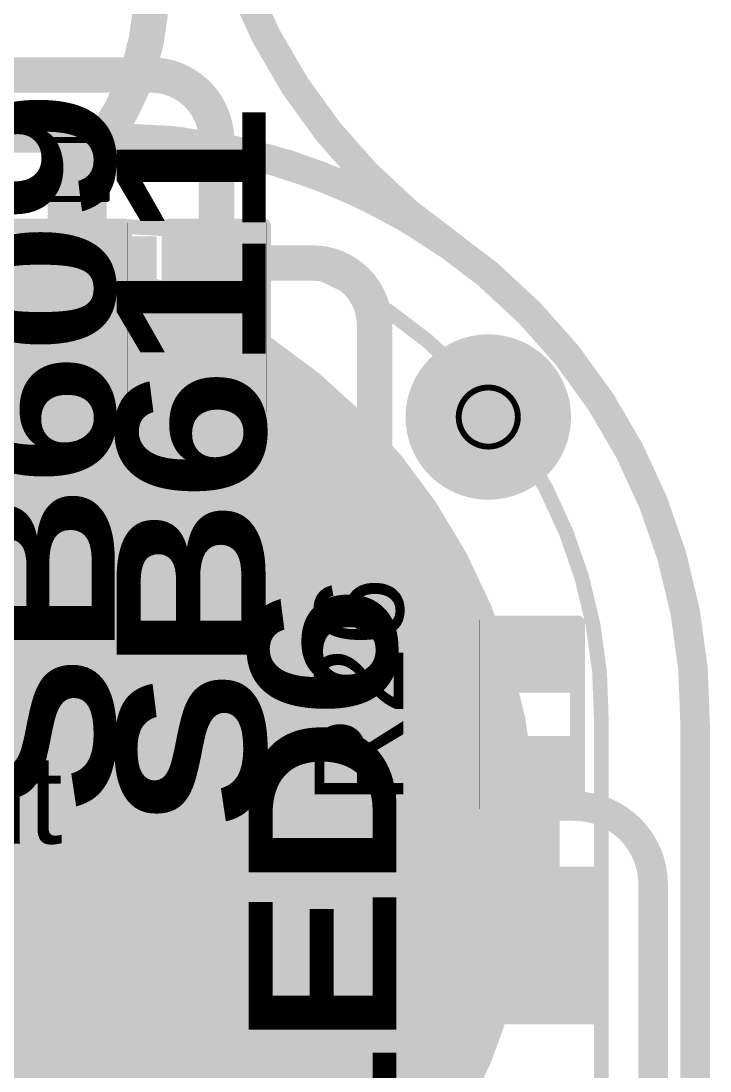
# Model space of a CAD drawing. Header units: inches. Extents: x -17 to 443, y -40 to 218.
# Drawn here: x 47.78 to 53.7, y 21.54 to 30.56 of the extents above; entities that cross this region are included whole.
import ezdxf

# ---------------------------------------------------------------- set-up
doc = ezdxf.new("R2010")
doc.units = ezdxf.units.IN
for name, color, linetype in [('Board Outline', 216, 'Continuous'), ('Bottom Layer', 5, 'Continuous'), ('Bottom Overlay', 54, 'Continuous'), ('Bottom Paste', 16, 'Continuous'), ('Bottom Solder', 6, 'Continuous'), ('Drill Drawing', 1, 'Continuous'), ('Fabrication', 76, 'Continuous'), ('Pad Holes', 156, 'Continuous'), ('Top Layer', 1, 'Continuous'), ('Top Overlay', 2, 'Continuous'), ('Top Paste', 8, 'Continuous'), ('Top Solder', 216, 'Continuous'), ('Via Holes', 16, 'Continuous')]:
    doc.layers.add(name, color=color, linetype=linetype)
doc.styles.add('Arial', font='', dxfattribs={"height": 0.2})
doc.styles.add('Arial Black_Bold', font='', dxfattribs={"height": 0.2})
doc.styles.get('Arial').set_extended_font_data('Arial')
doc.styles.get('Arial Black_Bold').set_extended_font_data('Arial Black', bold=True)

# ---------------------------------------------------------------- blocks, each defined once
blk = doc.blocks.new('S______B______0402_41')
at = {"layer": 'Top Layer'}
for points in [[(-0.6985, -0.3175), (-0.6985, 0.3175), (-0.2412999999999999, 0.3175), (-0.2413, -0.3175)], [(0.2412999999999999, -0.3175), (0.2413, 0.3175), (0.6985, 0.3175), (0.6985, -0.3175)]]:
    blk.add_hatch(color=1, dxfattribs=at).paths.add_polyline_path(points)
at = {"layer": 'Top Paste'}
for points in [[(-0.6985, -0.3175), (-0.6985, 0.3175), (-0.2412999999999999, 0.3175), (-0.2413, -0.3175)], [(0.2412999999999999, -0.3175), (0.2413, 0.3175), (0.6985, 0.3175), (0.6985, -0.3175)]]:
    blk.add_hatch(color=8, dxfattribs=at).paths.add_polyline_path(points)
at = {"layer": 'Top Solder'}
for points in [[(-0.75350116, -0.37250116), (-0.75350116, 0.37250116), (-0.1862988399999999, 0.37250116), (-0.18629884, -0.37250116)], [(0.1862988399999999, -0.37250116), (0.18629884, 0.37250116), (0.75350116, 0.37250116), (0.75350116, -0.37250116)]]:
    blk.add_hatch(color=216, dxfattribs=at).paths.add_polyline_path(points)
at = {"layer": 'Top Overlay'}
for points, const_width in [([(-0.7874, 0.4064), (0.7874, 0.4064)], 0.127), ([(-0.7874, 0.4064), (-0.7874, -0.4064)], 0.127), ([(0.7874, 0.4064), (0.7874, -0.4064)], 0.127), ([(-0.7874, -0.4064), (0.7874, -0.4064)], 0.127), ([(-0.8128, -0.4318), (0.8128, -0.4318)], 0.0032258)]:
    blk.add_lwpolyline(points, dxfattribs=dict(at, const_width=const_width))
for points, const_width in [([(-0.8191499999999999, 0.4064, 1), (-0.7556499999999999, 0.4064, 1)], 0.0635), ([(-0.8191499999999999, 0.4064, 1), (-0.7556499999999999, 0.4064, 1)], 0.0635), ([(0.7556499999999999, 0.4064, 1), (0.8191499999999999, 0.4064, 1)], 0.0635), ([(0.7556499999999999, 0.4064, 1), (0.8191499999999999, 0.4064, 1)], 0.0635), ([(-0.8191499999999999, -0.4064, 1), (-0.7556499999999999, -0.4064, 1)], 0.0635), ([(-0.8191499999999999, -0.4064, 1), (-0.7556499999999999, -0.4064, 1)], 0.0635), ([(0.7556499999999999, -0.4064, 1), (0.8191499999999999, -0.4064, 1)], 0.0635), ([(0.7556499999999999, -0.4064, 1), (0.8191499999999999, -0.4064, 1)], 0.0635), ([(-0.81360518, -0.4318, 1), (-0.8119948199999999, -0.4318, 1)], 0.0016129), ([(0.8119948199999999, -0.4318, 1), (0.81360518, -0.4318, 1)], 0.0016129)]:
    blk.add_lwpolyline(points, format="xyb", close=True, dxfattribs=dict(at, const_width=const_width))
at = {"layer": 'Top Overlay', "style": 'Arial Black_Bold'}
blk.add_text('SB611', height=1.27, dxfattribs=at).set_placement((-4.388096379999999, -0.41107868))
blk = doc.blocks.new('S______B______0402_43')
at = {"layer": 'Top Layer'}
for points in [[(-0.6985, -0.3175), (-0.6985, 0.3175), (-0.2412999999999999, 0.3175), (-0.2413, -0.3175)], [(0.2412999999999999, -0.3175), (0.2413, 0.3175), (0.6985, 0.3175), (0.6985, -0.3175)]]:
    blk.add_hatch(color=1, dxfattribs=at).paths.add_polyline_path(points)
at = {"layer": 'Top Paste'}
for points in [[(-0.6985, -0.3175), (-0.6985, 0.3175), (-0.2412999999999999, 0.3175), (-0.2413, -0.3175)], [(0.2412999999999999, -0.3175), (0.2413, 0.3175), (0.6985, 0.3175), (0.6985, -0.3175)]]:
    blk.add_hatch(color=8, dxfattribs=at).paths.add_polyline_path(points)
at = {"layer": 'Top Solder'}
for points in [[(-0.75350116, -0.37250116), (-0.75350116, 0.37250116), (-0.1862988399999999, 0.37250116), (-0.18629884, -0.37250116)], [(0.1862988399999999, -0.37250116), (0.18629884, 0.37250116), (0.75350116, 0.37250116), (0.75350116, -0.37250116)]]:
    blk.add_hatch(color=216, dxfattribs=at).paths.add_polyline_path(points)
at = {"layer": 'Top Overlay'}
for points, const_width in [([(-0.7874, 0.4064), (0.7874, 0.4064)], 0.127), ([(-0.7874, 0.4064), (-0.7874, -0.4064)], 0.127), ([(0.7874, 0.4064), (0.7874, -0.4064)], 0.127), ([(-0.7874, -0.4064), (0.7874, -0.4064)], 0.127), ([(-0.8128, -0.4318), (0.8128, -0.4318)], 0.0032258)]:
    blk.add_lwpolyline(points, dxfattribs=dict(at, const_width=const_width))
for points, const_width in [([(-0.8191499999999999, 0.4064, 1), (-0.7556499999999999, 0.4064, 1)], 0.0635), ([(-0.8191499999999999, 0.4064, 1), (-0.7556499999999999, 0.4064, 1)], 0.0635), ([(0.7556499999999999, 0.4064, 1), (0.8191499999999999, 0.4064, 1)], 0.0635), ([(0.7556499999999999, 0.4064, 1), (0.8191499999999999, 0.4064, 1)], 0.0635), ([(-0.8191499999999999, -0.4064, 1), (-0.7556499999999999, -0.4064, 1)], 0.0635), ([(-0.8191499999999999, -0.4064, 1), (-0.7556499999999999, -0.4064, 1)], 0.0635), ([(0.7556499999999999, -0.4064, 1), (0.8191499999999999, -0.4064, 1)], 0.0635), ([(0.7556499999999999, -0.4064, 1), (0.8191499999999999, -0.4064, 1)], 0.0635), ([(-0.81360518, -0.4318, 1), (-0.8119948199999999, -0.4318, 1)], 0.0016129), ([(0.8119948199999999, -0.4318, 1), (0.81360518, -0.4318, 1)], 0.0016129)]:
    blk.add_lwpolyline(points, format="xyb", close=True, dxfattribs=dict(at, const_width=const_width))
blk = doc.blocks.new('SEMG_PAD_B_66')
at = {"layer": 'Bottom Layer'}
h = blk.add_hatch(color=5, dxfattribs=at)
edge = h.paths.add_edge_path()
edge.add_arc((2.794e-05, -9.98718602), 5.00000016, 0, 360)
at = {"layer": 'Bottom Paste'}
h = blk.add_hatch(color=16, dxfattribs=at)
edge = h.paths.add_edge_path()
edge.add_arc((2.794e-05, -9.98718602), 5.00000016, 0, 360)
at = {"layer": 'Bottom Solder'}
h = blk.add_hatch(color=6, dxfattribs=at)
edge = h.paths.add_edge_path()
edge.add_arc((2.794e-05, -9.98718602), 5.10160016, 0, 360)
at = {"layer": 'Bottom Overlay', "const_width": 0.127}
for points in [[(-5.68320682, 10.96571086), (-5.68320682, -10.9657134)], [(1.53071576, -15.21263658), (-1.53065988, -15.21263658)]]:
    blk.add_lwpolyline(points, dxfattribs=at)
blk.add_lwpolyline([(-1.53065988, -15.21263658, -0.4142135623730932), (-5.68320682, -10.9657134)], format="xyb", dxfattribs=at)
at = {"layer": 'Bottom Overlay', "const_width": 0.0635}
for points in [[(-5.71495682, -10.9657134, 1), (-5.65145682, -10.9657134, 1)], [(-5.71495682, -10.9657134, 1), (-5.65145682, -10.9657134, 1)], [(-1.56240988, -15.21263658, 1), (-1.49890988, -15.21263658, 1)], [(-1.56240988, -15.21263658, 1), (-1.49890988, -15.21263658, 1)]]:
    blk.add_lwpolyline(points, format="xyb", close=True, dxfattribs=at)
blk = doc.blocks.new('R___0402_170')
at = {"layer": 'Top Layer'}
for points in [[(-0.6985, -0.3175), (-0.6985, 0.3174999999999999), (-0.2413000000000001, 0.3175), (-0.2412999999999999, -0.3174999999999999)], [(0.2413025400000001, -0.3175), (0.2413025399999999, 0.3174999999999999), (0.6985025399999999, 0.3175), (0.6985025399999999, -0.3174999999999999)]]:
    blk.add_hatch(color=1, dxfattribs=at).paths.add_polyline_path(points)
at = {"layer": 'Top Paste'}
for points in [[(-0.6985, -0.3175), (-0.6985, 0.3174999999999999), (-0.2413000000000001, 0.3175), (-0.2412999999999999, -0.3174999999999999)], [(0.2413025400000001, -0.3175), (0.2413025399999999, 0.3174999999999999), (0.6985025399999999, 0.3175), (0.6985025399999999, -0.3174999999999999)]]:
    blk.add_hatch(color=8, dxfattribs=at).paths.add_polyline_path(points)
at = {"layer": 'Top Solder'}
for points in [[(-0.75350116, -0.3725011600000001), (-0.75350116, 0.3725011599999999), (-0.18629884, 0.3725011600000001), (-0.1862988399999999, -0.3725011599999999)], [(0.1863013800000001, -0.3725011600000001), (0.1863013799999999, 0.3725011599999999), (0.7535037, 0.3725011600000001), (0.7535037, -0.3725011599999999)]]:
    blk.add_hatch(color=216, dxfattribs=at).paths.add_polyline_path(points)
at = {"layer": 'Top Overlay'}
for points, const_width in [([(0.7874, 0.4064), (-0.7874, 0.4064)], 0.127), ([(-0.7874, -0.4064), (-0.7874, 0.4064)], 0.127), ([(0.7874, -0.4064), (0.7874, 0.4064)], 0.127), ([(0.7874, -0.4064), (-0.7874, -0.4064)], 0.127), ([(0.8128, -0.4318), (-0.8127974599999999, -0.4318)], 0.0032258)]:
    blk.add_lwpolyline(points, dxfattribs=dict(at, const_width=const_width))
for points, const_width in [([(-0.8191499999999999, 0.4064, 1), (-0.7556499999999999, 0.4064, 1)], 0.0635), ([(-0.8191499999999999, 0.4064, 1), (-0.7556499999999999, 0.4064, 1)], 0.0635), ([(0.7556499999999999, 0.4064, 1), (0.8191499999999999, 0.4064, 1)], 0.0635), ([(0.7556499999999999, 0.4064, 1), (0.8191499999999999, 0.4064, 1)], 0.0635), ([(-0.8191499999999999, -0.4064, 1), (-0.7556499999999999, -0.4064, 1)], 0.0635), ([(-0.8191499999999999, -0.4064, 1), (-0.7556499999999999, -0.4064, 1)], 0.0635), ([(0.7556499999999999, -0.4064, 1), (0.8191499999999999, -0.4064, 1)], 0.0635), ([(0.7556499999999999, -0.4064, 1), (0.8191499999999999, -0.4064, 1)], 0.0635), ([(-0.8136026399999999, -0.4318, 1), (-0.81199228, -0.4318, 1)], 0.0016129), ([(0.8119948199999999, -0.4318, 1), (0.81360518, -0.4318, 1)], 0.0016129)]:
    blk.add_lwpolyline(points, format="xyb", close=True, dxfattribs=dict(at, const_width=const_width))
blk = doc.blocks.new('LED_0603_198')
at = {"layer": 'Top Layer'}
for points in [[(-0.999998, 0.5000002699999999), (-0.499999, 0.5000002699999999), (-0.499999, -0.5000002699999999), (-0.999998, -0.5000002699999999)], [(0.50000154, 0.5000002699999999), (1.00000054, 0.5000002699999999), (1.00000054, -0.5000002699999999), (0.50000154, -0.5000002699999999)]]:
    blk.add_hatch(color=1, dxfattribs=at).paths.add_polyline_path(points)
at = {"layer": 'Top Overlay'}
blk.add_hatch(color=2, dxfattribs=at).paths.add_polyline_path([(1.11755936, -0.66040254), (1.75255428, -0.66040254), (1.75255428, 0.66039746), (1.11755936, 0.66039746)])
at = {"layer": 'Top Paste'}
for points in [[(-0.999998, 0.5000002699999999), (-0.499999, 0.5000002699999999), (-0.499999, -0.5000002699999999), (-0.999998, -0.5000002699999999)], [(0.50000154, 0.5000002699999999), (1.00000054, 0.5000002699999999), (1.00000054, -0.5000002699999999), (0.50000154, -0.5000002699999999)]]:
    blk.add_hatch(color=8, dxfattribs=at).paths.add_polyline_path(points)
at = {"layer": 'Top Solder'}
for points in [[(-1.101598, 0.6016002699999999), (-0.398399, 0.6016002699999999), (-0.398399, -0.6016002699999999), (-1.101598, -0.6016002699999999)], [(0.39840154, 0.6016002699999999), (1.10160054, 0.6016002699999999), (1.10160054, -0.6016002699999999), (0.39840154, -0.6016002699999999)]]:
    blk.add_hatch(color=216, dxfattribs=at).paths.add_polyline_path(points)
at = {"layer": 'Top Overlay', "const_width": 0.127}
for points in [[(-1.1176, 0.6096), (-0.4318, 0.6096)], [(-1.1176, 0.6096), (-1.1176, -0.6096)], [(0.4318, 0.6096), (1.11760254, 0.6096)], [(1.11760254, 0.6096), (1.11760254, -0.6096)], [(-1.1176, -0.6096), (-0.4318, -0.6096)], [(0.4318, -0.6096), (1.11760254, -0.6096)]]:
    blk.add_lwpolyline(points, dxfattribs=at)
at = {"layer": 'Top Overlay', "const_width": 0.0635}
for points in [[(-1.14935, 0.6096, 1), (-1.08585, 0.6096, 1)], [(-1.14935, 0.6096, 1), (-1.08585, 0.6096, 1)], [(-0.46355, 0.6096, 1), (-0.40005, 0.6096, 1)], [(0.40005, 0.6096, 1), (0.46355, 0.6096, 1)], [(1.08585254, 0.6096, 1), (1.14935254, 0.6096, 1)], [(1.08585254, 0.6096, 1), (1.14935254, 0.6096, 1)], [(-1.14935, -0.6096, 1), (-1.08585, -0.6096, 1)], [(-1.14935, -0.6096, 1), (-1.08585, -0.6096, 1)], [(-0.46355, -0.6096, 1), (-0.40005, -0.6096, 1)], [(0.40005, -0.6096, 1), (0.46355, -0.6096, 1)], [(1.08585254, -0.6096, 1), (1.14935254, -0.6096, 1)], [(1.08585254, -0.6096, 1), (1.14935254, -0.6096, 1)]]:
    blk.add_lwpolyline(points, format="xyb", close=True, dxfattribs=at)

msp = doc.modelspace()

# ---------------------------------------------------------------- hatches: boundary and pattern name
at = {"layer": 'Bottom Layer'}
h = msp.add_hatch(color=5, dxfattribs=at)
edge = h.paths.add_edge_path()
edge.add_arc((48.26505714, 29.28747508), 0.2999994, 0, 360)
at = {"layer": 'Bottom Solder'}
h = msp.add_hatch(color=6, dxfattribs=at)
edge = h.paths.add_edge_path()
edge.add_arc((51.7969246, 27.15935132), 0.1016, 0, 360)
at = {"layer": 'Pad Holes'}
h = msp.add_hatch(color=7, dxfattribs=at)
edge = h.paths.add_edge_path()
edge.add_arc((51.7969246, 27.15935132), 0.499999, 0, 360)
at = {"layer": 'Top Layer'}
h = msp.add_hatch(color=1, dxfattribs=at)
edge = h.paths.add_edge_path()
edge.add_arc((48.26505714, 29.28747508), 0.2999994, 0, 360)
for points in [[(47.94755714, 27.95067308), (48.9461175, 27.95067308), (48.9461175, 28.71267308), (47.94755714, 28.71267308)], [(49.77882856, 28.07767816), (48.79971444, 28.07767816), (48.79971444, 27.31567816), (49.77882856, 27.31567816)]]:
    msp.add_hatch(color=1, dxfattribs=at).paths.add_polyline_path(points)
at = {"layer": 'Top Solder'}
h = msp.add_hatch(color=216, dxfattribs=at)
edge = h.paths.add_edge_path()
edge.add_arc((51.7969246, 27.15935132), 0.1016, 0, 360)
at = {"layer": 'Via Holes'}
h = msp.add_hatch(color=7, dxfattribs=at)
edge = h.paths.add_edge_path()
edge.add_arc((48.26505714, 29.28747508), 0.1499997, 0, 360)

# ---------------------------------------------------------------- linework, layer by layer
at = {"layer": 'Board Outline', "const_width": 0.127}
for points in [[(51.49568821999999, 28.61521836, -0.2500687460615744), (49.32711242, 32.79236774)], [(51.49716142, 28.61726306, -0.2441754300213249), (53.57488903999999, 24.50400992)]]:
    msp.add_lwpolyline(points, format="xyb", dxfattribs=at)
at = {"layer": 'Board Outline', "const_width": 0.0635}
for points in [[(51.46393822, 28.61521836, 1), (51.52743822, 28.61521836, 1)], [(51.46541142, 28.61726306, 1), (51.52891142, 28.61726306, 1)], [(53.54313904, 24.50406326, 1), (53.60663904, 24.50406326, 1)], [(53.54313904, 24.50400992, 1), (53.60663904, 24.50400992, 1)]]:
    msp.add_lwpolyline(points, format="xyb", close=True, dxfattribs=at)
at = {"layer": 'Board Outline', "const_width": 0.127}
msp.add_lwpolyline([(53.57488903999999, 24.50406326), (53.5749246, 2.64831068)], dxfattribs=at)
at = {"layer": 'Bottom Layer'}
for points, const_width in [([(48.89910209999999, 30.81819592, -0.198912367379658), (48.26505714, 29.28747508)], 0.3048), ([(52.53680628, 23.81443548, -0.4142135623730951), (53.21425476, 23.136987)], 0.254)]:
    msp.add_lwpolyline(points, format="xyb", dxfattribs=dict(at, const_width=const_width))
for points, const_width in [([(48.18885714, 29.28747508, 1), (48.34125714, 29.28747508, 1)], 0.1524), ([(52.47330628, 23.81443548, 1), (52.60030628, 23.81443548, 1)], 0.127), ([(52.47330628, 23.81443548, 1), (52.60030628, 23.81443548, 1)], 0.127), ([(53.15075475999999, 23.136987, 1), (53.27775476, 23.136987, 1)], 0.127), ([(53.15075475999999, 23.136987, 1), (53.27775476, 23.136987, 1)], 0.127)]:
    msp.add_lwpolyline(points, format="xyb", close=True, dxfattribs=dict(at, const_width=const_width))
at = {"layer": 'Bottom Layer', "const_width": 0.254}
for points in [[(47.32384743999999, 23.81443548), (52.53680628, 23.81443548)], [(53.21425476, 10.26950702), (53.21425476, 23.136987)]]:
    msp.add_lwpolyline(points, dxfattribs=at)
at = {"layer": 'Drill Drawing', "const_width": 0.0508}
for points in [[(48.01105714, 29.54147508), (48.51905714, 29.54147508)], [(48.01105714, 29.03347508), (48.01105714, 29.54147508)], [(48.51905714, 29.03347508), (48.51905714, 29.54147508)], [(48.01105714, 29.03347508), (48.51905714, 29.03347508)]]:
    msp.add_lwpolyline(points, dxfattribs=at)
at = {"layer": 'Drill Drawing'}
for points, const_width in [([(47.99835714, 29.54147508, 1), (48.02375713999999, 29.54147508, 1)], 0.0254), ([(47.99835714, 29.54147508, 1), (48.02375713999999, 29.54147508, 1)], 0.0254), ([(48.50635714, 29.54147508, 1), (48.53175714, 29.54147508, 1)], 0.0254), ([(48.50635714, 29.54147508, 1), (48.53175714, 29.54147508, 1)], 0.0254), ([(47.99835714, 29.03347508, 1), (48.02375713999999, 29.03347508, 1)], 0.0254), ([(47.99835714, 29.03347508, 1), (48.02375713999999, 29.03347508, 1)], 0.0254), ([(48.50635714, 29.03347508, 1), (48.53175714, 29.03347508, 1)], 0.0254), ([(48.50635714, 29.03347508, 1), (48.53175714, 29.03347508, 1)], 0.0254), ([(52.0509246, 27.15935132, 1), (51.5429246, 27.15935132, 1)], 0.0508), ([(51.5302246, 27.15935132, 1), (51.55562459999999, 27.15935132, 1)], 0.0254), ([(52.03822459999999, 27.15935132, 1), (52.06362459999999, 27.15935132, 1)], 0.0254)]:
    msp.add_lwpolyline(points, format="xyb", close=True, dxfattribs=dict(at, const_width=const_width))
at = {"layer": 'Fabrication', "const_width": 0.254}
for points in [[(51.49568821999999, 28.61521836, -0.2500687460615744), (49.32711242, 32.79236774)], [(48.62707571999999, 29.55958528, -0.1546127337349248), (51.49568821999999, 28.61521836)], [(48.63138102, 29.55981642, -0.414213562373093), (53.57488903999999, 24.50395404)]]:
    msp.add_lwpolyline(points, format="xyb", dxfattribs=at)
for points in [[(45.54766607999999, 29.55958528), (48.62701984, 29.55958528)], [(45.55202726, 29.55981642), (48.63138102, 29.55981642)], [(53.57488903999999, 24.50406326), (53.5749246, 2.64831068)]]:
    msp.add_lwpolyline(points, dxfattribs=at)
at = {"layer": 'Fabrication'}
for points, const_width in [([(48.56351984, 29.55958528, 1), (48.69051983999999, 29.55958528, 1)], 0.127), ([(48.56357572, 29.55958528, 1), (48.69057572, 29.55958528, 1)], 0.127), ([(48.56788101999999, 29.55981642, 1), (48.69488102, 29.55981642, 1)], 0.127), ([(48.56788101999999, 29.55981642, 1), (48.69488102, 29.55981642, 1)], 0.127), ([(51.43218821999999, 28.61521836, 1), (51.55918821999999, 28.61521836, 1)], 0.127), ([(51.43218821999999, 28.61521836, 1), (51.55918821999999, 28.61521836, 1)], 0.127), ([(52.08547622, 23.5761784, 1), (42.08547589999999, 23.5761784, 1)], 0.254), ([(52.38115507999999, 27.15935132, 1), (51.21269411999999, 27.15935132, 1)], 0.254), ([(51.14919412, 27.15935132, 1), (51.27619411999999, 27.15935132, 1)], 0.127), ([(52.31765507999999, 27.15935132, 1), (52.44465508, 27.15935132, 1)], 0.127), ([(53.51138903999999, 24.50406326, 1), (53.63838904, 24.50406326, 1)], 0.127), ([(53.51138903999999, 24.50395404, 1), (53.63838904, 24.50395404, 1)], 0.127), ([(52.02197622, 23.5761784, 1), (52.14897621999999, 23.5761784, 1)], 0.127)]:
    msp.add_lwpolyline(points, format="xyb", close=True, dxfattribs=dict(at, const_width=const_width))
at = {"layer": 'Top Layer'}
for points, const_width in [([(46.03380684, 30.10027762), (48.89910209999999, 30.10027762)], 0.3048), ([(49.46132856, 28.48407562), (49.46132856, 29.53805115999999)], 0.3048), ([(48.26505714, 28.48407562), (48.26505714, 29.28747508)], 0.508), ([(49.46132856, 28.48407562), (50.28432666, 28.48407562)], 0.3048), ([(48.45782027999999, 28.33167308), (48.58708341999999, 28.33167308)], 0.3809999999999999), ([(48.77758596, 28.10086582), (48.99021444, 27.88823734)], 0.3809999999999999), ([(48.99021444, 27.8871807), (48.99021444, 27.88823734)], 0.3809999999999999), ([(50.82023364, 25.47747762), (50.82023364, 27.94816864)], 0.3048), ([(48.99021444, 27.8871807), (49.1210219, 27.75637323999999)], 0.3809999999999999), ([(49.1210219, 27.75637323999999), (49.18071697999999, 27.69667816)], 0.3809999999999999), ([(49.18071697999999, 27.69667816), (49.2892715, 27.69667816)], 0.3809999999999999), ([(49.06166718, 25.8213225), (49.06166718, 27.61222062)], 0.3048), ([(48.26505714, 27.46807308), (48.26505714, 27.54427308)], 0.3048), ([(48.2650546, 25.46401054), (48.26505714, 27.46807308)], 0.3048), ([(48.26505206, 25.46276848), (48.2650546, 25.46401054)], 0.3048), ([(49.38134904, 25.0495435), (50.09071007999999, 24.34018246)], 0.3048), ([(51.22597577999999, 25.07173548), (52.15728963999999, 25.07173548)], 0.3048), ([(48.4997379, 24.89889864), (49.41196366, 23.98668812)], 0.3048), ([(47.96661221999999, 24.47529014), (47.96781364, 24.4740938)], 0.3048), ([(47.96781364, 24.4740938), (48.80628541999999, 23.63562202)], 0.3048), ([(52.15728963999999, 22.33945494), (52.15728963999999, 24.05435118)], 0.508), ([(50.8346583, 16.7236775), (50.8346583, 22.54413068)], 0.3048), ([(50.15591188, 21.28647762), (50.15591188, 22.19063634)], 0.3048), ([(49.49943364, 10.74695082), (49.49943364, 21.96221414)], 0.3048)]:
    msp.add_lwpolyline(points, dxfattribs=dict(at, const_width=const_width))
for points, const_width in [([(48.8229021, 30.10027762, 1), (48.9753021, 30.10027762, 1)], 0.1524), ([(48.8229021, 30.10027762, 1), (48.9753021, 30.10027762, 1)], 0.1524), ([(49.38512856, 29.53805115999999, 1), (49.53752856, 29.53805115999999, 1)], 0.1524), ([(49.38512856, 29.53805115999999, 1), (49.53752856, 29.53805115999999, 1)], 0.1524), ([(48.13805713999999, 29.28747508, 1), (48.39205714, 29.28747508, 1)], 0.254), ([(48.13805713999999, 28.48407562, 1), (48.39205714, 28.48407562, 1)], 0.254), ([(49.38512856, 28.48407562, 1), (49.53752856, 28.48407562, 1)], 0.1524), ([(49.38512856, 28.48407562, 1), (49.53752856, 28.48407562, 1)], 0.1524), ([(50.20812666, 28.48407562, 1), (50.36052666, 28.48407562, 1)], 0.1524), ([(50.20812666, 28.48407562, 1), (50.36052666, 28.48407562, 1)], 0.1524), ([(48.36257028, 28.33167308, 1), (48.55307028, 28.33167308, 1)], 0.1905), ([(48.49183342, 28.33167308, 1), (48.68233342, 28.33167308, 1)], 0.1905), ([(48.68233596, 28.10086582, 1), (48.87283596, 28.10086582, 1)], 0.1905), ([(48.89496444, 27.88823734, 1), (49.08546444, 27.88823734, 1)], 0.1905), ([(48.89496444, 27.88823734, 1), (49.08546444, 27.88823734, 1)], 0.1905), ([(50.74403364, 27.94816864, 1), (50.89643363999999, 27.94816864, 1)], 0.1524), ([(50.74403364, 27.94816864, 1), (50.89643363999999, 27.94816864, 1)], 0.1524), ([(48.89496444, 27.8871807, 1), (49.08546444, 27.8871807, 1)], 0.1905), ([(48.89496444, 27.8871807, 1), (49.08546444, 27.8871807, 1)], 0.1905), ([(49.0257719, 27.75637323999999, 1), (49.2162719, 27.75637323999999, 1)], 0.1905), ([(49.0257719, 27.75637323999999, 1), (49.2162719, 27.75637323999999, 1)], 0.1905), ([(49.0448219, 27.75637323999999, 1), (49.1972219, 27.75637323999999, 1)], 0.1524), ([(49.0448219, 27.75637323999999, 1), (49.1972219, 27.75637323999999, 1)], 0.1524), ([(49.04542896, 27.7569803, 1), (49.19782896, 27.7569803, 1)], 0.1524), ([(49.08546698, 27.69667816, 1), (49.27596698, 27.69667816, 1)], 0.1905), ([(49.08546698, 27.69667816, 1), (49.27596698, 27.69667816, 1)], 0.1905), ([(49.1940215, 27.69667816, 1), (49.3845215, 27.69667816, 1)], 0.1905), ([(48.98546717999999, 27.61222062, 1), (49.13786717999999, 27.61222062, 1)], 0.1524), ([(48.98546717999999, 27.61222062, 1), (49.13786717999999, 27.61222062, 1)], 0.1524), ([(48.18885714, 27.54427308, 1), (48.34125714, 27.54427308, 1)], 0.1524), ([(48.18885714, 27.46807308, 1), (48.34125714, 27.46807308, 1)], 0.1524), ([(48.18885714, 27.46807308, 1), (48.34125714, 27.46807308, 1)], 0.1524), ([(48.98546717999999, 25.8213225, 1), (49.13786717999999, 25.8213225, 1)], 0.1524), ([(48.98546717999999, 25.8213225, 1), (49.13786717999999, 25.8213225, 1)], 0.1524), ([(48.18885205999999, 25.46276848, 1), (48.34125206, 25.46276848, 1)], 0.1524), ([(48.18885205999999, 25.46276848, 1), (48.34125206, 25.46276848, 1)], 0.1524), ([(48.1888546, 25.46401054, 1), (48.3412546, 25.46401054, 1)], 0.1524), ([(48.1888546, 25.46401054, 1), (48.3412546, 25.46401054, 1)], 0.1524), ([(50.74403364, 25.47747762, 1), (50.89643363999999, 25.47747762, 1)], 0.1524), ([(50.74403364, 25.47747762, 1), (50.89643363999999, 25.47747762, 1)], 0.1524), ([(49.30514904, 25.04954604, 1), (49.45754904, 25.04954604, 1)], 0.1524), ([(49.30514904, 25.0495435, 1), (49.45754904, 25.0495435, 1)], 0.1524), ([(51.14977577999999, 25.07173548, 1), (51.30217578, 25.07173548, 1)], 0.1524), ([(51.14977577999999, 25.07173548, 1), (51.30217578, 25.07173548, 1)], 0.1524), ([(52.08108963999999, 25.07173548, 1), (52.23348964, 25.07173548, 1)], 0.1524), ([(48.42353789999999, 24.89889864, 1), (48.57593789999999, 24.89889864, 1)], 0.1524), ([(48.42354044, 24.89890118, 1), (48.57594044, 24.89890118, 1)], 0.1524), ([(47.89041222, 24.47529014, 1), (48.04281221999999, 24.47529014, 1)], 0.1524), ([(47.89041222, 24.47529014, 1), (48.04281221999999, 24.47529014, 1)], 0.1524), ([(47.89161364, 24.4740938, 1), (48.04401364, 24.4740938, 1)], 0.1524), ([(47.89161364, 24.4740938, 1), (48.04401364, 24.4740938, 1)], 0.1524), ([(50.01451008, 24.34018246, 1), (50.16691008, 24.34018246, 1)], 0.1524), ([(50.01451008, 24.34018246, 1), (50.16691008, 24.34018246, 1)], 0.1524), ([(52.03028964, 24.05435118, 1), (52.28428963999999, 24.05435118, 1)], 0.254), ([(49.33576366, 23.98668812, 1), (49.48816366, 23.98668812, 1)], 0.1524), ([(49.33576366, 23.98668812, 1), (49.48816366, 23.98668812, 1)], 0.1524), ([(48.73008541999999, 23.63562202, 1), (48.88248541999999, 23.63562202, 1)], 0.1524), ([(48.73008541999999, 23.63562202, 1), (48.88248541999999, 23.63562202, 1)], 0.1524), ([(50.7584583, 22.54413068, 1), (50.91085829999999, 22.54413068, 1)], 0.1524), ([(50.7584583, 22.54413068, 1), (50.91085829999999, 22.54413068, 1)], 0.1524), ([(52.03028964, 22.33945494, 1), (52.28428963999999, 22.33945494, 1)], 0.254), ([(50.07971188, 22.19063634, 1), (50.23211188, 22.19063634, 1)], 0.1524), ([(50.07971188, 22.19063634, 1), (50.23211188, 22.19063634, 1)], 0.1524), ([(49.42323364, 21.96221414, 1), (49.57563364, 21.96221414, 1)], 0.1524), ([(49.42323364, 21.96221414, 1), (49.57563364, 21.96221414, 1)], 0.1524)]:
    msp.add_lwpolyline(points, format="xyb", close=True, dxfattribs=dict(at, const_width=const_width))
at = {"layer": 'Top Layer', "const_width": 0.3048}
for points in [[(48.89910209999999, 30.10027762, -0.4142135623730951), (49.46132856, 29.53805115999999)], [(50.28432666, 28.48407562, -0.4142135623730951), (50.82023364, 27.94816864)], [(49.06166718, 27.61222062, -0.197822719320658), (49.1210219, 27.75637323999999)], [(49.1210219, 27.75637323999999, -0.001048394384282), (49.12162896, 27.7569803)], [(49.38134904, 25.04954604, -0.198912367379658), (49.06166718, 25.8213225)], [(48.49974044, 24.89890118, -0.199285063177296), (48.26505206, 25.46276848)], [(51.22597577999999, 25.07173548, -0.4142135623730951), (50.82023364, 25.47747762)], [(47.96661221999999, 24.47529014, -0.1996126708084749), (47.61568836, 25.32421148)], [(50.09071007999999, 24.34018246, -0.198912367379658), (50.8346583, 22.54413068)], [(49.41196366, 23.98668812, -0.198912367379658), (50.15591188, 22.19063634)], [(48.80628541999999, 23.63562202, -0.198912367379658), (49.49943364, 21.96221414)]]:
    msp.add_lwpolyline(points, format="xyb", dxfattribs=at)

# ---------------------------------------------------------------- block references
for name, p, rotation in [('S______B______0402_41', (49.46132856, 28.01417562), 90), ('SEMG_PAD_B_66', (47.085504, 13.58899238), 180), ('S______B______0402_43', (48.26505714, 28.01417562), 90), ('R___0402_170', (52.15728963999999, 24.60183548), 270), ('LED_0603_198', (52.14506716, 21.54047762), 90)]:
    msp.add_blockref(name, p, dxfattribs=dict(rotation=rotation))

# ---------------------------------------------------------------- texts
at = {"layer": 'Fabrication', "style": 'Arial'}
msp.add_text('Cut-out', height=0.7619999999999999, dxfattribs=at).set_placement((44.6485645, 23.4912408))
at = {"layer": 'Top Overlay'}
for s, height, style, p in [('SB609', 1.27, 'Arial Black_Bold', (48.58658812, 23.7530767)), ('SB611', 1.27, 'Arial Black_Bold', (49.88296856, 23.62607924)), ('R26', 0.7619999999999999, 'Arial', (51.06759662, 23.82746568)), ('LED6', 1.27, 'Arial Black_Bold', (51.00825459999999, 20.51528028))]:
    msp.add_text(s, height=height, rotation=90, dxfattribs=dict(at, style=style)).set_placement(p)

doc.saveas('drawing.dxf')
